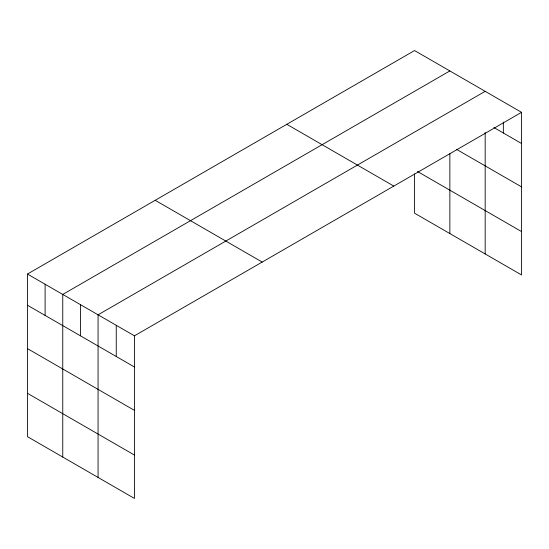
<?xml version="1.0" encoding="UTF-8"?>
<svg xmlns="http://www.w3.org/2000/svg" width="549" height="549" viewBox="0 0 549 549"><rect width="100%" height="100%" fill="white"/><g stroke="black" fill="none" stroke-linecap="round" stroke-linejoin="round"><path stroke-width="0.82" d="M521.55 112.332L134.45 335.823L134.45 498.444L27.45 436.668L27.45 274.047L414.55 50.556L521.55 112.332L521.55 274.953L414.55 213.177L414.55 173.971M449.864 70.938L62.758 294.429L62.758 457.056M485.172 91.326L98.072 314.817L98.072 477.445M493.901 127.546L521.55 143.509M456.48 149.321L521.55 186.886M417.494 171.501L521.55 231.575M286.811 124.307L393.805 186.084M155.195 200.296L262.189 262.065M27.45 274.047L134.45 335.823M27.45 305.223L134.45 367M27.45 348.601L134.45 410.377M27.45 393.297L134.45 455.066M503.358 122.05L503.358 133.009M485.172 132.515L485.172 253.954M449.864 153.775L449.864 233.565M116.258 325.317L116.258 356.5M80.415 304.626L80.415 335.803M45.107 284.238L45.107 315.421"/></g></svg>
